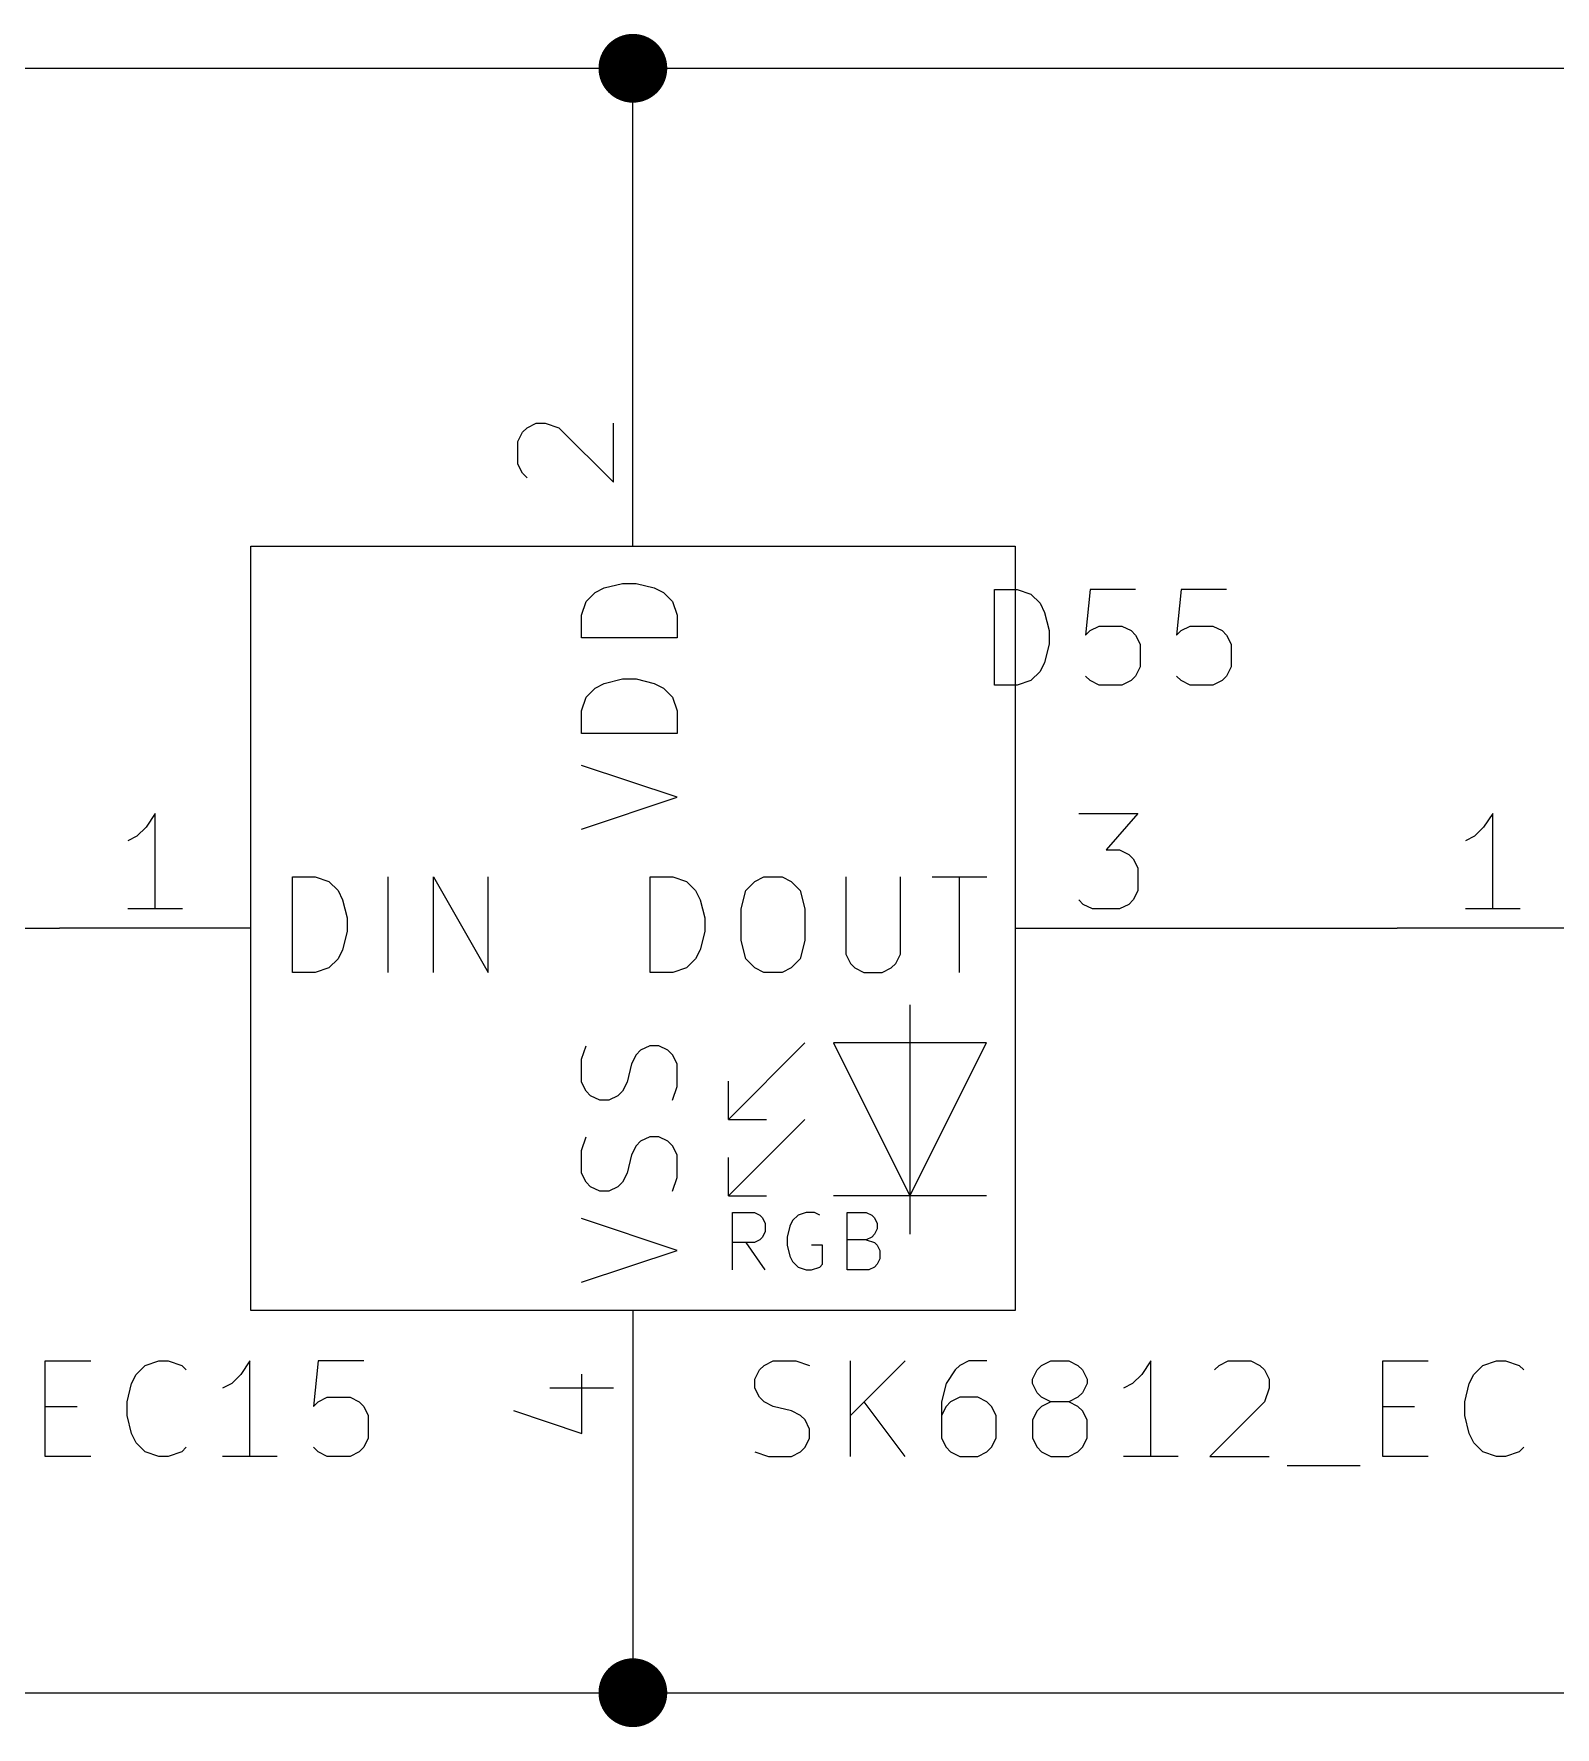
# Model space of a CAD drawing. Extents: x 0.4 to 11.3, y -7.9 to -0.4.
# Drawn here: x 5.937 to 6.733, y -2.468 to -1.582 of the extents above; entities that cross this region are included whole.
import ezdxf

# ---------------------------------------------------------------- set-up
doc = ezdxf.new("R2010")
doc.units = 0
doc.header["$MEASUREMENT"] = 0
for name, color, linetype in [('CYAN2', 4, 'CONTINUOUS'), ('GREEN3', 91, 'CONTINUOUS'), ('LYELLOW', 51, 'CONTINUOUS'), ('RED2', 1, 'CONTINUOUS'), ('RED3', 11, 'CONTINUOUS')]:
    doc.layers.add(name, color=color, linetype=linetype)

msp = doc.modelspace()

# ---------------------------------------------------------------- linework, layer by layer
at = {"layer": 'CYAN2', "linetype": 'CONTINUOUS'}
for p, q in [((6.22551, -1.87905), (6.23028, -1.87428)), ((6.22551, -1.87905), (6.23028, -1.87428)), ((6.23028, -1.87428), (6.23504, -1.8719)), ((6.23028, -1.87428), (6.23504, -1.8719)), ((6.23504, -1.8719), (6.24456, -1.86952)), ((6.23504, -1.8719), (6.24456, -1.86952)), ((6.24456, -1.86952), (6.2517, -1.86952)), ((6.24456, -1.86952), (6.2517, -1.86952)), ((6.2517, -1.86952), (6.26122, -1.8719)), ((6.2517, -1.86952), (6.26122, -1.8719)), ((6.26122, -1.8719), (6.26599, -1.87428)), ((6.26122, -1.8719), (6.26599, -1.87428)), ((6.26599, -1.87428), (6.27075, -1.87905)), ((6.26599, -1.87428), (6.27075, -1.87905)), ((6.43928, -1.9228), (6.43928, -1.8728)), ((6.43928, -1.8728), (6.45119, -1.8728)), ((6.43928, -1.9228), (6.43928, -1.8728)), ((6.43928, -1.8728), (6.45119, -1.8728)), ((6.45119, -1.8728), (6.45833, -1.87519)), ((6.45119, -1.8728), (6.45833, -1.87519)), ((6.45833, -1.87519), (6.46309, -1.87995)), ((6.45833, -1.87519), (6.46309, -1.87995)), ((6.48928, -1.8728), (6.48691, -1.89661)), ((6.48928, -1.8728), (6.48691, -1.89661)), ((6.51309, -1.8728), (6.48928, -1.8728)), ((6.51309, -1.8728), (6.48928, -1.8728)), ((6.5369, -1.8728), (6.53452, -1.89661)), ((6.5369, -1.8728), (6.53452, -1.89661)), ((6.56071, -1.8728), (6.5369, -1.8728)), ((6.56071, -1.8728), (6.5369, -1.8728)), ((6.22313, -1.88619), (6.22551, -1.87905)), ((6.22313, -1.88619), (6.22551, -1.87905)), ((6.22313, -1.89809), (6.22313, -1.88619)), ((6.22313, -1.89809), (6.22313, -1.88619)), ((6.27075, -1.87905), (6.27313, -1.88619)), ((6.27075, -1.87905), (6.27313, -1.88619)), ((6.27313, -1.88619), (6.27313, -1.89809)), ((6.27313, -1.88619), (6.27313, -1.89809)), ((6.46309, -1.87995), (6.46548, -1.88471)), ((6.46309, -1.87995), (6.46548, -1.88471)), ((6.46548, -1.88471), (6.46785, -1.89423)), ((6.46548, -1.88471), (6.46785, -1.89423)), ((6.46785, -1.89423), (6.46785, -1.90137)), ((6.46785, -1.89423), (6.46785, -1.90137)), ((6.48691, -1.89661), (6.48928, -1.89423)), ((6.48691, -1.89661), (6.48928, -1.89423)), ((6.48928, -1.89423), (6.49405, -1.89185)), ((6.48928, -1.89423), (6.49405, -1.89185)), ((6.49405, -1.89185), (6.50595, -1.89185)), ((6.49405, -1.89185), (6.50595, -1.89185)), ((6.50595, -1.89185), (6.51071, -1.89423)), ((6.50595, -1.89185), (6.51071, -1.89423)), ((6.51071, -1.89423), (6.51309, -1.89661)), ((6.51071, -1.89423), (6.51309, -1.89661)), ((6.53452, -1.89661), (6.5369, -1.89423)), ((6.53452, -1.89661), (6.5369, -1.89423)), ((6.5369, -1.89423), (6.54167, -1.89185)), ((6.5369, -1.89423), (6.54167, -1.89185)), ((6.54167, -1.89185), (6.55357, -1.89185)), ((6.54167, -1.89185), (6.55357, -1.89185)), ((6.55357, -1.89185), (6.55833, -1.89423)), ((6.55357, -1.89185), (6.55833, -1.89423)), ((6.55833, -1.89423), (6.56071, -1.89661)), ((6.55833, -1.89423), (6.56071, -1.89661)), ((6.27313, -1.89809), (6.22313, -1.89809)), ((6.27313, -1.89809), (6.22313, -1.89809)), ((6.46785, -1.90137), (6.46548, -1.9109)), ((6.46785, -1.90137), (6.46548, -1.9109)), ((6.51309, -1.89661), (6.51548, -1.90137)), ((6.51309, -1.89661), (6.51548, -1.90137)), ((6.51548, -1.90137), (6.51548, -1.91328)), ((6.51548, -1.90137), (6.51548, -1.91328)), ((6.56071, -1.89661), (6.56309, -1.90137)), ((6.56071, -1.89661), (6.56309, -1.90137)), ((6.56309, -1.90137), (6.56309, -1.91328)), ((6.56309, -1.90137), (6.56309, -1.91328)), ((6.46548, -1.9109), (6.46309, -1.91566)), ((6.46548, -1.9109), (6.46309, -1.91566)), ((6.51548, -1.91328), (6.51309, -1.91804)), ((6.51548, -1.91328), (6.51309, -1.91804)), ((6.56309, -1.91328), (6.56071, -1.91804)), ((6.56309, -1.91328), (6.56071, -1.91804)), ((6.23028, -1.92428), (6.23504, -1.9219)), ((6.23028, -1.92428), (6.23504, -1.9219)), ((6.23504, -1.9219), (6.24456, -1.91952)), ((6.23504, -1.9219), (6.24456, -1.91952)), ((6.24456, -1.91952), (6.2517, -1.91952)), ((6.24456, -1.91952), (6.2517, -1.91952)), ((6.2517, -1.91952), (6.26122, -1.9219)), ((6.2517, -1.91952), (6.26122, -1.9219)), ((6.26122, -1.9219), (6.26599, -1.92428)), ((6.26122, -1.9219), (6.26599, -1.92428)), ((6.45833, -1.92043), (6.45119, -1.9228)), ((6.45833, -1.92043), (6.45119, -1.9228)), ((6.46309, -1.91566), (6.45833, -1.92043)), ((6.46309, -1.91566), (6.45833, -1.92043)), ((6.48928, -1.92043), (6.48691, -1.91804)), ((6.48928, -1.92043), (6.48691, -1.91804)), ((6.49405, -1.9228), (6.48928, -1.92043)), ((6.49405, -1.9228), (6.48928, -1.92043)), ((6.51071, -1.92043), (6.50595, -1.9228)), ((6.51071, -1.92043), (6.50595, -1.9228)), ((6.51309, -1.91804), (6.51071, -1.92043)), ((6.51309, -1.91804), (6.51071, -1.92043)), ((6.5369, -1.92043), (6.53452, -1.91804)), ((6.5369, -1.92043), (6.53452, -1.91804)), ((6.54167, -1.9228), (6.5369, -1.92043)), ((6.54167, -1.9228), (6.5369, -1.92043)), ((6.55833, -1.92043), (6.55357, -1.9228)), ((6.55833, -1.92043), (6.55357, -1.9228)), ((6.56071, -1.91804), (6.55833, -1.92043)), ((6.56071, -1.91804), (6.55833, -1.92043)), ((6.22313, -1.93619), (6.22551, -1.92905)), ((6.22313, -1.93619), (6.22551, -1.92905)), ((6.22551, -1.92905), (6.23028, -1.92428)), ((6.22551, -1.92905), (6.23028, -1.92428)), ((6.26599, -1.92428), (6.27075, -1.92905)), ((6.26599, -1.92428), (6.27075, -1.92905)), ((6.27075, -1.92905), (6.27313, -1.93619)), ((6.27075, -1.92905), (6.27313, -1.93619)), ((6.45119, -1.9228), (6.43928, -1.9228)), ((6.45119, -1.9228), (6.43928, -1.9228)), ((6.50595, -1.9228), (6.49405, -1.9228)), ((6.50595, -1.9228), (6.49405, -1.9228)), ((6.55357, -1.9228), (6.54167, -1.9228)), ((6.55357, -1.9228), (6.54167, -1.9228)), ((6.22313, -1.94809), (6.22313, -1.93619)), ((6.22313, -1.94809), (6.22313, -1.93619)), ((6.27313, -1.93619), (6.27313, -1.94809)), ((6.27313, -1.93619), (6.27313, -1.94809)), ((6.27313, -1.94809), (6.22313, -1.94809)), ((6.27313, -1.94809), (6.22313, -1.94809)), ((6.27313, -1.98143), (6.22313, -1.96476)), ((6.27313, -1.98143), (6.22313, -1.96476)), ((6.22313, -1.99809), (6.27313, -1.98143)), ((6.22313, -1.99809), (6.27313, -1.98143)), ((6.0719, -2.07313), (6.0719, -2.02313)), ((6.0719, -2.02313), (6.08381, -2.02313)), ((6.0719, -2.07313), (6.0719, -2.02313)), ((6.0719, -2.02313), (6.08381, -2.02313)), ((6.08381, -2.02313), (6.09095, -2.02551)), ((6.08381, -2.02313), (6.09095, -2.02551)), ((6.09095, -2.02551), (6.09571, -2.03028)), ((6.09095, -2.02551), (6.09571, -2.03028)), ((6.1219, -2.07313), (6.1219, -2.02313)), ((6.1219, -2.07313), (6.1219, -2.02313)), ((6.14571, -2.07313), (6.14571, -2.02313)), ((6.14571, -2.02313), (6.17428, -2.07313)), ((6.14571, -2.07313), (6.14571, -2.02313)), ((6.14571, -2.02313), (6.17428, -2.07313)), ((6.17428, -2.07313), (6.17428, -2.02313)), ((6.17428, -2.07313), (6.17428, -2.02313)), ((6.25904, -2.07313), (6.25904, -2.02313)), ((6.25904, -2.02313), (6.27095, -2.02313)), ((6.25904, -2.07313), (6.25904, -2.02313)), ((6.25904, -2.02313), (6.27095, -2.02313)), ((6.27095, -2.02313), (6.27809, -2.02551)), ((6.27095, -2.02313), (6.27809, -2.02551)), ((6.27809, -2.02551), (6.28285, -2.03028)), ((6.27809, -2.02551), (6.28285, -2.03028)), ((6.30904, -2.03028), (6.31381, -2.02551)), ((6.30904, -2.03028), (6.31381, -2.02551)), ((6.31381, -2.02551), (6.31857, -2.02313)), ((6.31381, -2.02551), (6.31857, -2.02313)), ((6.31857, -2.02313), (6.32809, -2.02313)), ((6.31857, -2.02313), (6.32809, -2.02313)), ((6.32809, -2.02313), (6.33285, -2.02551)), ((6.32809, -2.02313), (6.33285, -2.02551)), ((6.33285, -2.02551), (6.33761, -2.03028)), ((6.33285, -2.02551), (6.33761, -2.03028)), ((6.36143, -2.02313), (6.36143, -2.06361)), ((6.36143, -2.02313), (6.36143, -2.06361)), ((6.39, -2.06361), (6.39, -2.02313)), ((6.39, -2.06361), (6.39, -2.02313)), ((6.40667, -2.02313), (6.43524, -2.02313)), ((6.40667, -2.02313), (6.43524, -2.02313)), ((6.42095, -2.07313), (6.42095, -2.02313)), ((6.42095, -2.07313), (6.42095, -2.02313)), ((6.09571, -2.03028), (6.09809, -2.03504)), ((6.09571, -2.03028), (6.09809, -2.03504)), ((6.09809, -2.03504), (6.10047, -2.04456)), ((6.09809, -2.03504), (6.10047, -2.04456)), ((6.28285, -2.03028), (6.28524, -2.03504)), ((6.28285, -2.03028), (6.28524, -2.03504)), ((6.28524, -2.03504), (6.28761, -2.04456)), ((6.28524, -2.03504), (6.28761, -2.04456)), ((6.30667, -2.0398), (6.30904, -2.03028)), ((6.30667, -2.0398), (6.30904, -2.03028)), ((6.33761, -2.03028), (6.34, -2.0398)), ((6.33761, -2.03028), (6.34, -2.0398)), ((6.10047, -2.04456), (6.10047, -2.0517)), ((6.10047, -2.04456), (6.10047, -2.0517)), ((6.28761, -2.04456), (6.28761, -2.0517)), ((6.28761, -2.04456), (6.28761, -2.0517)), ((6.30667, -2.05646), (6.30667, -2.0398)), ((6.30667, -2.05646), (6.30667, -2.0398)), ((6.34, -2.0398), (6.34, -2.05646)), ((6.34, -2.0398), (6.34, -2.05646)), ((6.10047, -2.0517), (6.09809, -2.06122)), ((6.10047, -2.0517), (6.09809, -2.06122)), ((6.28761, -2.0517), (6.28524, -2.06122)), ((6.28761, -2.0517), (6.28524, -2.06122)), ((6.09809, -2.06122), (6.09571, -2.06599)), ((6.09809, -2.06122), (6.09571, -2.06599)), ((6.28524, -2.06122), (6.28285, -2.06599)), ((6.28524, -2.06122), (6.28285, -2.06599)), ((6.30904, -2.06599), (6.30667, -2.05646)), ((6.30904, -2.06599), (6.30667, -2.05646)), ((6.34, -2.05646), (6.33761, -2.06599)), ((6.34, -2.05646), (6.33761, -2.06599)), ((6.36143, -2.06361), (6.36381, -2.06837)), ((6.36143, -2.06361), (6.36381, -2.06837)), ((6.38762, -2.06837), (6.39, -2.06361)), ((6.38762, -2.06837), (6.39, -2.06361)), ((6.08381, -2.07313), (6.0719, -2.07313)), ((6.08381, -2.07313), (6.0719, -2.07313)), ((6.09095, -2.07075), (6.08381, -2.07313)), ((6.09095, -2.07075), (6.08381, -2.07313)), ((6.09571, -2.06599), (6.09095, -2.07075)), ((6.09571, -2.06599), (6.09095, -2.07075)), ((6.27095, -2.07313), (6.25904, -2.07313)), ((6.27095, -2.07313), (6.25904, -2.07313)), ((6.27809, -2.07075), (6.27095, -2.07313)), ((6.27809, -2.07075), (6.27095, -2.07313)), ((6.28285, -2.06599), (6.27809, -2.07075)), ((6.28285, -2.06599), (6.27809, -2.07075)), ((6.31381, -2.07075), (6.30904, -2.06599)), ((6.31381, -2.07075), (6.30904, -2.06599)), ((6.31857, -2.07313), (6.31381, -2.07075)), ((6.31857, -2.07313), (6.31381, -2.07075)), ((6.32809, -2.07313), (6.31857, -2.07313)), ((6.32809, -2.07313), (6.31857, -2.07313)), ((6.33285, -2.07075), (6.32809, -2.07313)), ((6.33285, -2.07075), (6.32809, -2.07313)), ((6.33761, -2.06599), (6.33285, -2.07075)), ((6.33761, -2.06599), (6.33285, -2.07075)), ((6.36381, -2.06837), (6.36619, -2.07075)), ((6.36381, -2.06837), (6.36619, -2.07075)), ((6.36619, -2.07075), (6.37095, -2.07313)), ((6.36619, -2.07075), (6.37095, -2.07313)), ((6.37095, -2.07313), (6.38047, -2.07313)), ((6.37095, -2.07313), (6.38047, -2.07313)), ((6.38047, -2.07313), (6.38524, -2.07075)), ((6.38047, -2.07313), (6.38524, -2.07075)), ((6.38524, -2.07075), (6.38762, -2.06837)), ((6.38524, -2.07075), (6.38762, -2.06837)), ((6.22313, -2.11857), (6.22551, -2.11143)), ((6.22313, -2.11857), (6.22551, -2.11143)), ((6.2517, -2.11619), (6.24932, -2.12095)), ((6.2517, -2.11619), (6.24932, -2.12095)), ((6.25408, -2.11381), (6.2517, -2.11619)), ((6.25408, -2.11381), (6.2517, -2.11619)), ((6.25885, -2.11143), (6.25408, -2.11381)), ((6.25885, -2.11143), (6.25408, -2.11381)), ((6.26361, -2.11143), (6.25885, -2.11143)), ((6.26361, -2.11143), (6.25885, -2.11143)), ((6.26837, -2.11381), (6.26361, -2.11143)), ((6.26837, -2.11381), (6.26361, -2.11143)), ((6.27075, -2.11619), (6.26837, -2.11381)), ((6.27075, -2.11619), (6.26837, -2.11381)), ((6.27313, -2.12095), (6.27075, -2.11619)), ((6.27313, -2.12095), (6.27075, -2.11619)), ((6.22313, -2.13047), (6.22313, -2.11857)), ((6.22313, -2.13047), (6.22313, -2.11857)), ((6.24932, -2.12095), (6.24694, -2.13047)), ((6.24932, -2.12095), (6.24694, -2.13047)), ((6.27313, -2.13285), (6.27313, -2.12095)), ((6.27313, -2.13285), (6.27313, -2.12095)), ((6.22551, -2.13524), (6.22313, -2.13047)), ((6.22551, -2.13524), (6.22313, -2.13047)), ((6.22789, -2.13762), (6.22551, -2.13524)), ((6.22789, -2.13762), (6.22551, -2.13524)), ((6.24456, -2.13524), (6.24218, -2.13762)), ((6.24456, -2.13524), (6.24218, -2.13762)), ((6.24694, -2.13047), (6.24456, -2.13524)), ((6.24694, -2.13047), (6.24456, -2.13524)), ((6.27075, -2.14), (6.27313, -2.13285)), ((6.27075, -2.14), (6.27313, -2.13285)), ((6.23265, -2.14), (6.22789, -2.13762)), ((6.23265, -2.14), (6.22789, -2.13762)), ((6.23742, -2.14), (6.23265, -2.14)), ((6.23742, -2.14), (6.23265, -2.14)), ((6.24218, -2.13762), (6.23742, -2.14)), ((6.24218, -2.13762), (6.23742, -2.14)), ((6.22313, -2.16619), (6.22551, -2.15904)), ((6.22313, -2.16619), (6.22551, -2.15904)), ((6.25408, -2.16143), (6.2517, -2.16381)), ((6.25408, -2.16143), (6.2517, -2.16381)), ((6.25885, -2.15904), (6.25408, -2.16143)), ((6.25885, -2.15904), (6.25408, -2.16143)), ((6.26361, -2.15904), (6.25885, -2.15904)), ((6.26361, -2.15904), (6.25885, -2.15904)), ((6.26837, -2.16143), (6.26361, -2.15904)), ((6.26837, -2.16143), (6.26361, -2.15904)), ((6.27075, -2.16381), (6.26837, -2.16143)), ((6.27075, -2.16381), (6.26837, -2.16143)), ((6.22313, -2.17809), (6.22313, -2.16619)), ((6.22313, -2.17809), (6.22313, -2.16619)), ((6.24932, -2.16857), (6.24694, -2.17809)), ((6.24932, -2.16857), (6.24694, -2.17809)), ((6.2517, -2.16381), (6.24932, -2.16857)), ((6.2517, -2.16381), (6.24932, -2.16857)), ((6.27313, -2.16857), (6.27075, -2.16381)), ((6.27313, -2.16857), (6.27075, -2.16381)), ((6.27313, -2.18047), (6.27313, -2.16857)), ((6.27313, -2.18047), (6.27313, -2.16857)), ((6.22551, -2.18285), (6.22313, -2.17809)), ((6.22551, -2.18285), (6.22313, -2.17809)), ((6.24694, -2.17809), (6.24456, -2.18285)), ((6.24694, -2.17809), (6.24456, -2.18285)), ((6.22789, -2.18524), (6.22551, -2.18285)), ((6.22789, -2.18524), (6.22551, -2.18285)), ((6.23265, -2.18761), (6.22789, -2.18524)), ((6.23265, -2.18761), (6.22789, -2.18524)), ((6.23742, -2.18761), (6.23265, -2.18761)), ((6.23742, -2.18761), (6.23265, -2.18761)), ((6.24218, -2.18524), (6.23742, -2.18761)), ((6.24218, -2.18524), (6.23742, -2.18761)), ((6.24456, -2.18285), (6.24218, -2.18524)), ((6.24456, -2.18285), (6.24218, -2.18524)), ((6.27075, -2.18761), (6.27313, -2.18047)), ((6.27075, -2.18761), (6.27313, -2.18047)), ((6.27313, -2.21857), (6.22313, -2.2019)), ((6.27313, -2.21857), (6.22313, -2.2019)), ((6.22313, -2.23524), (6.27313, -2.21857)), ((6.22313, -2.23524), (6.27313, -2.21857)), ((5.94246, -2.32633), (5.94246, -2.27633)), ((5.94246, -2.27633), (5.96628, -2.27633)), ((5.94246, -2.32633), (5.94246, -2.27633)), ((5.94246, -2.27633), (5.96628, -2.27633)), ((5.99485, -2.27872), (6.00199, -2.27633)), ((5.99485, -2.27872), (6.00199, -2.27633)), ((6.00199, -2.27633), (6.00675, -2.27633)), ((6.00199, -2.27633), (6.00675, -2.27633)), ((6.00675, -2.27633), (6.01389, -2.27872)), ((6.00675, -2.27633), (6.01389, -2.27872)), ((6.04961, -2.27633), (6.04485, -2.28348)), ((6.04961, -2.27633), (6.04485, -2.28348)), ((6.04961, -2.32633), (6.04961, -2.27633)), ((6.04961, -2.32633), (6.04961, -2.27633)), ((6.08532, -2.27633), (6.08294, -2.30015)), ((6.08532, -2.27633), (6.08294, -2.30015)), ((6.10913, -2.27633), (6.08532, -2.27633)), ((6.10913, -2.27633), (6.08532, -2.27633)), ((6.31866, -2.27872), (6.32343, -2.27633)), ((6.31866, -2.27872), (6.32343, -2.27633)), ((6.32343, -2.27633), (6.33533, -2.27633)), ((6.32343, -2.27633), (6.33533, -2.27633)), ((6.33533, -2.27633), (6.34247, -2.27872)), ((6.33533, -2.27633), (6.34247, -2.27872)), ((6.3639, -2.32633), (6.3639, -2.27633)), ((6.39247, -2.27633), (6.3639, -2.30491)), ((6.3639, -2.32633), (6.3639, -2.27633)), ((6.39247, -2.27633), (6.3639, -2.30491)), ((6.4258, -2.27633), (6.42104, -2.27872)), ((6.4258, -2.27633), (6.42104, -2.27872)), ((6.43533, -2.27633), (6.4258, -2.27633)), ((6.43533, -2.27633), (6.4258, -2.27633)), ((6.4639, -2.27872), (6.46866, -2.27633)), ((6.4639, -2.27872), (6.46866, -2.27633)), ((6.46866, -2.27633), (6.47819, -2.27633)), ((6.46866, -2.27633), (6.47819, -2.27633)), ((6.47819, -2.27633), (6.48294, -2.27872)), ((6.47819, -2.27633), (6.48294, -2.27872)), ((6.52104, -2.27633), (6.51628, -2.28348)), ((6.52104, -2.27633), (6.51628, -2.28348)), ((6.52104, -2.32633), (6.52104, -2.27633)), ((6.52104, -2.32633), (6.52104, -2.27633)), ((6.55675, -2.27872), (6.56152, -2.27633)), ((6.55675, -2.27872), (6.56152, -2.27633)), ((6.56152, -2.27633), (6.57342, -2.27633)), ((6.56152, -2.27633), (6.57342, -2.27633)), ((6.57342, -2.27633), (6.57818, -2.27872)), ((6.57342, -2.27633), (6.57818, -2.27872)), ((6.64246, -2.32633), (6.64246, -2.27633)), ((6.64246, -2.27633), (6.66628, -2.27633)), ((6.64246, -2.32633), (6.64246, -2.27633)), ((6.64246, -2.27633), (6.66628, -2.27633)), ((6.69485, -2.27872), (6.70199, -2.27633)), ((6.69485, -2.27872), (6.70199, -2.27633)), ((6.70199, -2.27633), (6.70675, -2.27633)), ((6.70199, -2.27633), (6.70675, -2.27633)), ((6.70675, -2.27633), (6.71389, -2.27872)), ((6.70675, -2.27633), (6.71389, -2.27872)), ((5.9877, -2.28824), (5.99008, -2.28348)), ((5.9877, -2.28824), (5.99008, -2.28348)), ((5.99008, -2.28348), (5.99485, -2.27872)), ((5.99008, -2.28348), (5.99485, -2.27872)), ((6.01389, -2.27872), (6.01627, -2.2811)), ((6.01389, -2.27872), (6.01627, -2.2811)), ((6.04485, -2.28348), (6.04008, -2.28824)), ((6.04485, -2.28348), (6.04008, -2.28824)), ((6.3139, -2.28586), (6.31628, -2.2811)), ((6.3139, -2.28586), (6.31628, -2.2811)), ((6.3139, -2.29062), (6.3139, -2.28586)), ((6.3139, -2.29062), (6.3139, -2.28586)), ((6.31628, -2.2811), (6.31866, -2.27872)), ((6.31628, -2.2811), (6.31866, -2.27872)), ((6.41866, -2.2811), (6.4139, -2.28824)), ((6.41866, -2.2811), (6.4139, -2.28824)), ((6.42104, -2.27872), (6.41866, -2.2811)), ((6.42104, -2.27872), (6.41866, -2.2811)), ((6.45914, -2.28586), (6.46152, -2.2811)), ((6.45914, -2.28586), (6.46152, -2.2811)), ((6.45914, -2.28824), (6.45914, -2.28586)), ((6.45914, -2.28824), (6.45914, -2.28586)), ((6.46152, -2.2811), (6.4639, -2.27872)), ((6.46152, -2.2811), (6.4639, -2.27872)), ((6.48294, -2.27872), (6.48533, -2.2811)), ((6.48294, -2.27872), (6.48533, -2.2811)), ((6.48533, -2.2811), (6.48771, -2.28586)), ((6.48533, -2.2811), (6.48771, -2.28586)), ((6.48771, -2.28586), (6.48771, -2.28824)), ((6.48771, -2.28586), (6.48771, -2.28824)), ((6.51628, -2.28348), (6.51152, -2.28824)), ((6.51628, -2.28348), (6.51152, -2.28824)), ((6.55437, -2.2811), (6.55675, -2.27872)), ((6.55437, -2.2811), (6.55675, -2.27872)), ((6.57818, -2.27872), (6.58056, -2.2811)), ((6.57818, -2.27872), (6.58056, -2.2811)), ((6.58056, -2.2811), (6.58294, -2.28586)), ((6.58056, -2.2811), (6.58294, -2.28586)), ((6.58294, -2.28586), (6.58294, -2.29062)), ((6.58294, -2.28586), (6.58294, -2.29062)), ((6.6877, -2.28824), (6.69008, -2.28348)), ((6.6877, -2.28824), (6.69008, -2.28348)), ((6.69008, -2.28348), (6.69485, -2.27872)), ((6.69008, -2.28348), (6.69485, -2.27872)), ((6.71389, -2.27872), (6.71627, -2.2811)), ((6.71389, -2.27872), (6.71627, -2.2811)), ((5.98532, -2.29776), (5.9877, -2.28824)), ((5.98532, -2.29776), (5.9877, -2.28824)), ((6.04008, -2.28824), (6.03532, -2.29062)), ((6.04008, -2.28824), (6.03532, -2.29062)), ((6.31628, -2.29538), (6.3139, -2.29062)), ((6.31628, -2.29538), (6.3139, -2.29062)), ((6.4139, -2.28824), (6.41152, -2.29776)), ((6.4139, -2.28824), (6.41152, -2.29776)), ((6.46152, -2.293), (6.45914, -2.28824)), ((6.46152, -2.293), (6.45914, -2.28824)), ((6.4639, -2.29538), (6.46152, -2.293)), ((6.4639, -2.29538), (6.46152, -2.293)), ((6.48533, -2.293), (6.48294, -2.29538)), ((6.48533, -2.293), (6.48294, -2.29538)), ((6.48771, -2.28824), (6.48533, -2.293)), ((6.48771, -2.28824), (6.48533, -2.293)), ((6.51152, -2.28824), (6.50676, -2.29062)), ((6.51152, -2.28824), (6.50676, -2.29062)), ((6.58294, -2.29062), (6.58056, -2.29776)), ((6.58294, -2.29062), (6.58056, -2.29776)), ((6.68532, -2.29776), (6.6877, -2.28824)), ((6.68532, -2.29776), (6.6877, -2.28824)), ((5.94246, -2.30015), (5.95913, -2.30015)), ((5.94246, -2.30015), (5.95913, -2.30015)), ((5.98532, -2.30491), (5.98532, -2.29776)), ((5.98532, -2.30491), (5.98532, -2.29776)), ((6.08294, -2.30015), (6.08532, -2.29776)), ((6.08294, -2.30015), (6.08532, -2.29776)), ((6.08532, -2.29776), (6.09008, -2.29538)), ((6.08532, -2.29776), (6.09008, -2.29538)), ((6.09008, -2.29538), (6.10199, -2.29538)), ((6.09008, -2.29538), (6.10199, -2.29538)), ((6.10199, -2.29538), (6.10675, -2.29776)), ((6.10199, -2.29538), (6.10675, -2.29776)), ((6.10675, -2.29776), (6.10913, -2.30015)), ((6.10675, -2.29776), (6.10913, -2.30015)), ((6.10913, -2.30015), (6.11151, -2.30491)), ((6.10913, -2.30015), (6.11151, -2.30491)), ((6.31866, -2.29776), (6.31628, -2.29538)), ((6.31866, -2.29776), (6.31628, -2.29538)), ((6.32343, -2.30015), (6.31866, -2.29776)), ((6.32343, -2.30015), (6.31866, -2.29776)), ((6.33295, -2.30253), (6.32343, -2.30015)), ((6.33295, -2.30253), (6.32343, -2.30015)), ((6.33771, -2.30491), (6.33295, -2.30253)), ((6.33771, -2.30491), (6.33295, -2.30253)), ((6.39247, -2.32633), (6.37104, -2.29776)), ((6.39247, -2.32633), (6.37104, -2.29776)), ((6.41152, -2.29776), (6.41152, -2.31681)), ((6.41152, -2.29776), (6.41152, -2.31681)), ((6.4139, -2.30015), (6.41152, -2.30491)), ((6.4139, -2.30015), (6.41152, -2.30491)), ((6.41628, -2.29776), (6.4139, -2.30015)), ((6.41628, -2.29776), (6.4139, -2.30015)), ((6.42104, -2.29538), (6.41628, -2.29776)), ((6.42104, -2.29538), (6.41628, -2.29776)), ((6.43057, -2.29538), (6.42104, -2.29538)), ((6.43057, -2.29538), (6.42104, -2.29538)), ((6.43533, -2.29776), (6.43057, -2.29538)), ((6.43533, -2.29776), (6.43057, -2.29538)), ((6.43771, -2.30015), (6.43533, -2.29776)), ((6.43771, -2.30015), (6.43533, -2.29776)), ((6.44009, -2.30491), (6.43771, -2.30015)), ((6.44009, -2.30491), (6.43771, -2.30015)), ((6.46152, -2.30253), (6.45914, -2.30729)), ((6.46152, -2.30253), (6.45914, -2.30729)), ((6.4639, -2.30015), (6.46152, -2.30253)), ((6.4639, -2.30015), (6.46152, -2.30253)), ((6.46866, -2.29776), (6.4639, -2.29538)), ((6.46866, -2.29776), (6.4639, -2.29538)), ((6.46866, -2.29776), (6.4639, -2.30015)), ((6.46866, -2.29776), (6.4639, -2.30015)), ((6.47819, -2.29776), (6.46866, -2.29776)), ((6.47819, -2.29776), (6.46866, -2.29776)), ((6.48294, -2.29538), (6.47819, -2.29776)), ((6.48294, -2.29538), (6.47819, -2.29776)), ((6.48294, -2.30015), (6.47819, -2.29776)), ((6.48294, -2.30015), (6.47819, -2.29776)), ((6.48533, -2.30253), (6.48294, -2.30015)), ((6.48533, -2.30253), (6.48294, -2.30015)), ((6.48771, -2.30729), (6.48533, -2.30253)), ((6.48771, -2.30729), (6.48533, -2.30253)), ((6.58056, -2.29776), (6.55199, -2.32633)), ((6.58056, -2.29776), (6.55199, -2.32633)), ((6.64246, -2.30015), (6.65913, -2.30015)), ((6.64246, -2.30015), (6.65913, -2.30015)), ((6.68532, -2.30491), (6.68532, -2.29776)), ((6.68532, -2.30491), (6.68532, -2.29776)), ((5.9877, -2.31443), (5.98532, -2.30491)), ((5.9877, -2.31443), (5.98532, -2.30491)), ((6.11151, -2.30491), (6.11151, -2.31681)), ((6.11151, -2.30491), (6.11151, -2.31681)), ((6.34009, -2.30729), (6.33771, -2.30491)), ((6.34009, -2.30729), (6.33771, -2.30491)), ((6.34247, -2.31205), (6.34009, -2.30729)), ((6.34247, -2.31205), (6.34009, -2.30729)), ((6.34247, -2.31681), (6.34247, -2.31205)), ((6.34247, -2.31681), (6.34247, -2.31205)), ((6.44009, -2.31681), (6.44009, -2.30491)), ((6.44009, -2.31681), (6.44009, -2.30491)), ((6.45914, -2.30729), (6.45914, -2.31681)), ((6.45914, -2.30729), (6.45914, -2.31681)), ((6.48771, -2.31681), (6.48771, -2.30729)), ((6.48771, -2.31681), (6.48771, -2.30729)), ((6.6877, -2.31443), (6.68532, -2.30491)), ((6.6877, -2.31443), (6.68532, -2.30491)), ((5.99008, -2.31919), (5.9877, -2.31443)), ((5.99008, -2.31919), (5.9877, -2.31443)), ((5.99485, -2.32396), (5.99008, -2.31919)), ((5.99485, -2.32396), (5.99008, -2.31919)), ((6.11151, -2.31681), (6.10913, -2.32157)), ((6.11151, -2.31681), (6.10913, -2.32157)), ((6.34009, -2.32157), (6.34247, -2.31681)), ((6.34009, -2.32157), (6.34247, -2.31681)), ((6.41152, -2.31681), (6.4139, -2.32157)), ((6.41152, -2.31681), (6.4139, -2.32157)), ((6.43771, -2.32157), (6.44009, -2.31681)), ((6.43771, -2.32157), (6.44009, -2.31681)), ((6.45914, -2.31681), (6.46152, -2.32157)), ((6.45914, -2.31681), (6.46152, -2.32157)), ((6.48533, -2.32157), (6.48771, -2.31681)), ((6.48533, -2.32157), (6.48771, -2.31681)), ((6.69008, -2.31919), (6.6877, -2.31443)), ((6.69008, -2.31919), (6.6877, -2.31443)), ((6.69485, -2.32396), (6.69008, -2.31919)), ((6.69485, -2.32396), (6.69008, -2.31919)), ((5.96628, -2.32633), (5.94246, -2.32633)), ((5.96628, -2.32633), (5.94246, -2.32633)), ((6.00199, -2.32633), (5.99485, -2.32396)), ((6.00199, -2.32633), (5.99485, -2.32396)), ((6.00675, -2.32633), (6.00199, -2.32633)), ((6.00675, -2.32633), (6.00199, -2.32633)), ((6.01389, -2.32396), (6.00675, -2.32633)), ((6.01389, -2.32396), (6.00675, -2.32633)), ((6.01627, -2.32157), (6.01389, -2.32396)), ((6.01627, -2.32157), (6.01389, -2.32396)), ((6.06389, -2.32633), (6.03532, -2.32633)), ((6.06389, -2.32633), (6.03532, -2.32633)), ((6.08532, -2.32396), (6.08294, -2.32157)), ((6.08532, -2.32396), (6.08294, -2.32157)), ((6.09008, -2.32633), (6.08532, -2.32396)), ((6.09008, -2.32633), (6.08532, -2.32396)), ((6.10199, -2.32633), (6.09008, -2.32633)), ((6.10199, -2.32633), (6.09008, -2.32633)), ((6.10675, -2.32396), (6.10199, -2.32633)), ((6.10675, -2.32396), (6.10199, -2.32633)), ((6.10913, -2.32157), (6.10675, -2.32396)), ((6.10913, -2.32157), (6.10675, -2.32396)), ((6.3139, -2.32396), (6.32104, -2.32633)), ((6.3139, -2.32396), (6.32104, -2.32633)), ((6.32104, -2.32633), (6.33295, -2.32633)), ((6.32104, -2.32633), (6.33295, -2.32633)), ((6.33295, -2.32633), (6.33771, -2.32396)), ((6.33295, -2.32633), (6.33771, -2.32396)), ((6.33771, -2.32396), (6.34009, -2.32157)), ((6.33771, -2.32396), (6.34009, -2.32157)), ((6.4139, -2.32157), (6.41628, -2.32396)), ((6.4139, -2.32157), (6.41628, -2.32396)), ((6.41628, -2.32396), (6.42104, -2.32633)), ((6.41628, -2.32396), (6.42104, -2.32633)), ((6.42104, -2.32633), (6.43057, -2.32633)), ((6.42104, -2.32633), (6.43057, -2.32633)), ((6.43057, -2.32633), (6.43533, -2.32396)), ((6.43057, -2.32633), (6.43533, -2.32396)), ((6.43533, -2.32396), (6.43771, -2.32157)), ((6.43533, -2.32396), (6.43771, -2.32157)), ((6.46152, -2.32157), (6.4639, -2.32396)), ((6.46152, -2.32157), (6.4639, -2.32396)), ((6.4639, -2.32396), (6.46866, -2.32633)), ((6.4639, -2.32396), (6.46866, -2.32633)), ((6.46866, -2.32633), (6.47819, -2.32633)), ((6.46866, -2.32633), (6.47819, -2.32633)), ((6.47819, -2.32633), (6.48294, -2.32396)), ((6.47819, -2.32633), (6.48294, -2.32396)), ((6.48294, -2.32396), (6.48533, -2.32157)), ((6.48294, -2.32396), (6.48533, -2.32157)), ((6.53533, -2.32633), (6.50676, -2.32633)), ((6.53533, -2.32633), (6.50676, -2.32633)), ((6.55199, -2.32633), (6.58294, -2.32633)), ((6.55199, -2.32633), (6.58294, -2.32633)), ((6.66628, -2.32633), (6.64246, -2.32633)), ((6.66628, -2.32633), (6.64246, -2.32633)), ((6.70199, -2.32633), (6.69485, -2.32396)), ((6.70199, -2.32633), (6.69485, -2.32396)), ((6.70675, -2.32633), (6.70199, -2.32633)), ((6.70675, -2.32633), (6.70199, -2.32633)), ((6.71389, -2.32396), (6.70675, -2.32633)), ((6.71389, -2.32396), (6.70675, -2.32633)), ((6.71627, -2.32157), (6.71389, -2.32396)), ((6.71627, -2.32157), (6.71389, -2.32396)), ((6.59247, -2.3311), (6.63056, -2.3311)), ((6.59247, -2.3311), (6.63056, -2.3311))]:
    msp.add_line(p, q, dxfattribs=at)
at = {"layer": 'GREEN3', "linetype": 'CONTINUOUS'}
for p, q in [((5.55, -1.6), (6.25, -1.6)), ((6.25, -1.75), (6.25, -1.6)), ((6.25, -1.6), (6.95, -1.6)), ((5.85, -2.05), (5.95, -2.05)), ((6.55, -2.05), (6.65, -2.05)), ((6.25, -2.35), (6.25, -2.45)), ((5.55, -2.45), (6.25, -2.45)), ((6.25, -2.45), (6.95, -2.45))]:
    msp.add_line(p, q, dxfattribs=at)
at = {"layer": 'GREEN3', "const_width": 0.018}
for points in [[(6.241, -1.6, 1), (6.259, -1.6, 1)], [(6.241, -2.45, 1), (6.259, -2.45, 1)]]:
    msp.add_lwpolyline(points, format="xyb", close=True, dxfattribs=at)
at = {"layer": 'LYELLOW', "linetype": 'CONTINUOUS'}
for p, q in [((6.05, -2.25), (6.05, -1.85)), ((6.05, -1.85), (6.45, -1.85)), ((6.45, -1.85), (6.45, -2.25)), ((6.45, -2.25), (6.05, -2.25))]:
    msp.add_line(p, q, dxfattribs=at)
at = {"layer": 'RED2', "linetype": 'CONTINUOUS'}
for p, q in [((6.25, -1.85), (6.25, -1.75)), ((6.25, -1.85), (6.25, -1.75)), ((6.05, -2.25), (6.05, -1.85)), ((6.05, -1.85), (6.45, -1.85)), ((6.45, -1.85), (6.45, -2.25)), ((6.05, -2.05), (5.95, -2.05)), ((6.05, -2.05), (5.95, -2.05)), ((6.45, -2.05), (6.55, -2.05)), ((6.45, -2.05), (6.55, -2.05)), ((6.75, -2.05), (6.65, -2.05)), ((6.75, -2.05), (6.65, -2.05)), ((6.395, -2.09), (6.395, -2.19)), ((6.34, -2.11), (6.3, -2.15)), ((6.435, -2.11), (6.355, -2.11)), ((6.355, -2.11), (6.395, -2.19)), ((6.395, -2.19), (6.435, -2.11)), ((6.3, -2.15), (6.3, -2.13)), ((6.3, -2.15), (6.32, -2.15)), ((6.34, -2.15), (6.3, -2.19)), ((6.3, -2.19), (6.3, -2.17)), ((6.3, -2.19), (6.32, -2.19)), ((6.435, -2.19), (6.355, -2.19)), ((6.395, -2.19), (6.395, -2.21)), ((6.30214, -2.22868), (6.30214, -2.19868)), ((6.30214, -2.19868), (6.31357, -2.19868)), ((6.31357, -2.19868), (6.31643, -2.20011)), ((6.31643, -2.20011), (6.31785, -2.20154)), ((6.31785, -2.20154), (6.31928, -2.2044)), ((6.31928, -2.2044), (6.31928, -2.20868)), ((6.33214, -2.20583), (6.33071, -2.21154)), ((6.33357, -2.20297), (6.33214, -2.20583)), ((6.33643, -2.20011), (6.33357, -2.20297)), ((6.34071, -2.19868), (6.33643, -2.20011)), ((6.345, -2.19868), (6.34071, -2.19868)), ((6.34785, -2.20011), (6.345, -2.19868)), ((6.36214, -2.22868), (6.36214, -2.19868)), ((6.36214, -2.19868), (6.37214, -2.19868)), ((6.37214, -2.19868), (6.375, -2.20011)), ((6.375, -2.20011), (6.37643, -2.20154)), ((6.37643, -2.20154), (6.37785, -2.2044)), ((6.37785, -2.2044), (6.37785, -2.20726)), ((6.31357, -2.2144), (6.30214, -2.2144)), ((6.31928, -2.22868), (6.30928, -2.2144)), ((6.31643, -2.21297), (6.31357, -2.2144)), ((6.31785, -2.21154), (6.31643, -2.21297)), ((6.31928, -2.20868), (6.31785, -2.21154)), ((6.33071, -2.21154), (6.33071, -2.21583)), ((6.37214, -2.21297), (6.36214, -2.21297)), ((6.375, -2.21154), (6.37214, -2.21297)), ((6.37214, -2.21297), (6.37643, -2.2144)), ((6.37643, -2.21011), (6.375, -2.21154)), ((6.37785, -2.20726), (6.37643, -2.21011)), ((6.37643, -2.2144), (6.37785, -2.21583)), ((6.33071, -2.21583), (6.33214, -2.22154)), ((6.33214, -2.22154), (6.33357, -2.2244)), ((6.34928, -2.21583), (6.34357, -2.21583)), ((6.34928, -2.22583), (6.34928, -2.21583)), ((6.37785, -2.21583), (6.37928, -2.21868)), ((6.37928, -2.22297), (6.37785, -2.22583)), ((6.37928, -2.21868), (6.37928, -2.22297)), ((6.33357, -2.2244), (6.33643, -2.22726)), ((6.33643, -2.22726), (6.34071, -2.22868)), ((6.34071, -2.22868), (6.34357, -2.22868)), ((6.34357, -2.22868), (6.34785, -2.22726)), ((6.34785, -2.22726), (6.34928, -2.22583)), ((6.37357, -2.22868), (6.36214, -2.22868)), ((6.37643, -2.22726), (6.37357, -2.22868)), ((6.37785, -2.22583), (6.37643, -2.22726)), ((6.45, -2.25), (6.05, -2.25)), ((6.25, -2.25), (6.25, -2.35)), ((6.25, -2.25), (6.25, -2.35))]:
    msp.add_line(p, q, dxfattribs=at)
at = {"layer": 'RED3', "linetype": 'CONTINUOUS'}
for p, q in [((6.19226, -1.79047), (6.19464, -1.78809)), ((6.19226, -1.79047), (6.19464, -1.78809)), ((6.19464, -1.78809), (6.1994, -1.78571)), ((6.19464, -1.78809), (6.1994, -1.78571)), ((6.1994, -1.78571), (6.20417, -1.78571)), ((6.1994, -1.78571), (6.20417, -1.78571)), ((6.20417, -1.78571), (6.21131, -1.78809)), ((6.20417, -1.78571), (6.21131, -1.78809)), ((6.21131, -1.78809), (6.23988, -1.81666)), ((6.21131, -1.78809), (6.23988, -1.81666)), ((6.23988, -1.81666), (6.23988, -1.78571)), ((6.23988, -1.81666), (6.23988, -1.78571)), ((6.18988, -1.79523), (6.19226, -1.79047)), ((6.18988, -1.79523), (6.19226, -1.79047)), ((6.18988, -1.80714), (6.18988, -1.79523)), ((6.18988, -1.80714), (6.18988, -1.79523)), ((6.19226, -1.8119), (6.18988, -1.80714)), ((6.19226, -1.8119), (6.18988, -1.80714)), ((6.19464, -1.81428), (6.19226, -1.8119)), ((6.19464, -1.81428), (6.19226, -1.8119)), ((6, -1.98988), (5.99524, -1.99702)), ((6, -1.98988), (5.99524, -1.99702)), ((6, -2.03988), (6, -1.98988)), ((6, -2.03988), (6, -1.98988)), ((6.48333, -1.98988), (6.51429, -1.98988)), ((6.48333, -1.98988), (6.51429, -1.98988)), ((6.51429, -1.98988), (6.49762, -2.00893)), ((6.51429, -1.98988), (6.49762, -2.00893)), ((6.7, -1.98988), (6.69524, -1.99702)), ((6.7, -1.98988), (6.69524, -1.99702)), ((6.7, -2.03988), (6.7, -1.98988)), ((6.7, -2.03988), (6.7, -1.98988)), ((5.99048, -2.00178), (5.98572, -2.00417)), ((5.99048, -2.00178), (5.98572, -2.00417)), ((5.99524, -1.99702), (5.99048, -2.00178)), ((5.99524, -1.99702), (5.99048, -2.00178)), ((6.69048, -2.00178), (6.68572, -2.00417)), ((6.69048, -2.00178), (6.68572, -2.00417)), ((6.69524, -1.99702), (6.69048, -2.00178)), ((6.69524, -1.99702), (6.69048, -2.00178)), ((6.49762, -2.00893), (6.50476, -2.00893)), ((6.49762, -2.00893), (6.50476, -2.00893)), ((6.50476, -2.00893), (6.50952, -2.01131)), ((6.50476, -2.00893), (6.50952, -2.01131)), ((6.50952, -2.01131), (6.51191, -2.01369)), ((6.50952, -2.01131), (6.51191, -2.01369)), ((6.51191, -2.01369), (6.51429, -2.01845)), ((6.51191, -2.01369), (6.51429, -2.01845)), ((6.51429, -2.01845), (6.51429, -2.03035)), ((6.51429, -2.01845), (6.51429, -2.03035)), ((6.48572, -2.0375), (6.48333, -2.03512)), ((6.48572, -2.0375), (6.48333, -2.03512)), ((6.49048, -2.03988), (6.48572, -2.0375)), ((6.49048, -2.03988), (6.48572, -2.0375)), ((6.50952, -2.0375), (6.50476, -2.03988)), ((6.50952, -2.0375), (6.50476, -2.03988)), ((6.51191, -2.03512), (6.50952, -2.0375)), ((6.51191, -2.03512), (6.50952, -2.0375)), ((6.51429, -2.03035), (6.51191, -2.03512)), ((6.51429, -2.03035), (6.51191, -2.03512)), ((6.01429, -2.03988), (5.98572, -2.03988)), ((6.01429, -2.03988), (5.98572, -2.03988)), ((6.50476, -2.03988), (6.49048, -2.03988)), ((6.50476, -2.03988), (6.49048, -2.03988)), ((6.71429, -2.03988), (6.68572, -2.03988)), ((6.71429, -2.03988), (6.68572, -2.03988)), ((6.22321, -2.31428), (6.22321, -2.28333)), ((6.22321, -2.31428), (6.22321, -2.28333)), ((6.20655, -2.29047), (6.23988, -2.29047)), ((6.20655, -2.29047), (6.23988, -2.29047)), ((6.1875, -2.30238), (6.22321, -2.31428)), ((6.1875, -2.30238), (6.22321, -2.31428))]:
    msp.add_line(p, q, dxfattribs=at)

doc.saveas('drawing.dxf')
